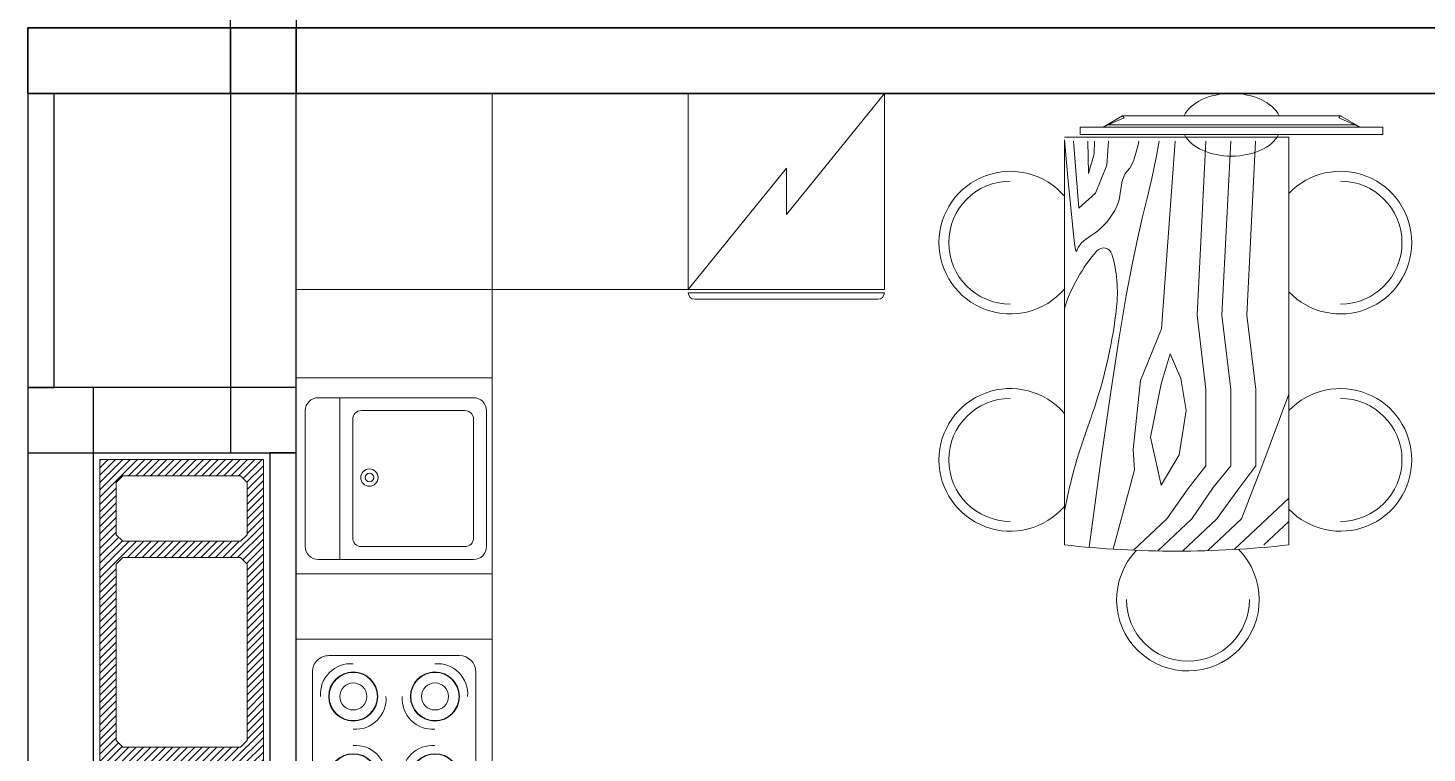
# Model space of a CAD drawing. Header units: millimetres. Extents: x 0 to 145404, y 0 to 194550.
# Drawn here: x 40125 to 44405, y 94828 to 97046 of the extents above; entities that cross this region are included whole.
import ezdxf

# ---------------------------------------------------------------- set-up
doc = ezdxf.new("R2010")
doc.units = ezdxf.units.MM
doc.linetypes.add('200_ШТРИХ', pattern=[320, 200, -120])
doc.linetypes.add('ELGO_LTYPE0', pattern=[0])
for name, color, linetype, lineweight in [('АР - Вентблок', 36, 'Continuous', 9), ('АР - Монолит', 56, 'Continuous', 30), ('АР - Обор. - Холодильник', 42, 'Continuous', 9), ('АР - Оборуд', 252, 'Continuous', 0), ('АР - Перегородки 80', 32, 'Continuous', 30)]:
    doc.layers.add(name, color=color, linetype=linetype, lineweight=lineweight)
doc.layers.add('АР - мебель', color=7, linetype='Continuous', lineweight=9, true_color=0x787878)

# ---------------------------------------------------------------- blocks, each defined once
blk = doc.blocks.new('*U273')
at = {"color": 0, "linetype": 'ELGO_LTYPE0'}
for p, q in [((-126.3, -578.5), (-126.3, 578.5)), ((-126.3, 578.5), (-103.1, 578.5)), ((-103.1, 578.5), (-103.1, -578.5)), ((-103.1, 491.5), (-68.5, 417.2)), ((-103.1, 489.1), (-96.1, 471.8)), ((-96.1, 471.8), (-96.1, -471.8)), ((-74.4, 410.8), (-96.1, 471.8)), ((-68.5, 417.2), (-74.4, 410.8)), ((-68.5, -417.2), (-68.5, 417.2)), ((-103.1, -491.5), (-68.5, -417.2)), ((-74.4, -410.8), (-96.1, -471.8)), ((-68.5, -417.2), (-74.4, -410.8)), ((-96.1, -471.8), (-103.1, -489.1)), ((-103.1, -578.5), (-126.3, -578.5))]:
    blk.add_line(p, q, dxfattribs=at)
for start_param, end_param in [(0.31972, 2.821873), (3.433141, 5.991637)]:
    blk.add_ellipse((-96.1, 0), major_axis=(0, 189.6), ratio=0.506784, start_param=start_param, end_param=end_param, dxfattribs=at)
blk = doc.blocks.new('ОГ73_на5персон_стол1245х685')
for p, q in [((-623.4, 0), (623.4, 0)), ((623.4, 0), (623.4, -686.7)), ((611.5, -686.7), (-623.4, -686.7))]:
    blk.add_line(p, q)
for points in [[(-641, -247.6), (-544.1, -144.5), (-375.8, -79.3), (-161.9, 0)], [(-637.5, -167.6), (-480, 0)], [(-623.4, -76.3), (-551.7, 0)], [(-642.4, -325.5), (-544.1, -220.8), (-454.9, -155.6), (-381.8, -101.3), (-148.4, -101.3), (79.6, -128.4), (611.5, -101.7)], [(-641.9, -401.2), (-544.1, -297.1), (-448.3, -231.9), (-381.8, -177.6), (-148.4, -177.6), (79.6, -204.7), (611.5, -178)], [(-639.6, -475.1), (-544.1, -373.4), (-450.5, -308.2), (-381.8, -253.9), (-148.4, -253.9), (79.6, -281), (611.5, -254.3)], [(-636.3, -537.6), (-393.5, -471.9), (-331.8, -476.1), (-120.1, -454.3), (37.3, -389.1), (611.5, -347.9)], [(611.5, -397.2), (566.5, -404.8), (497, -419.1), (437.5, -433.1), (380, -447.3), (316.4, -462.2), (239, -478.6), (139.9, -497.4), (11.2, -519.3), (-154.9, -545.1), (-366.3, -575.5), (-630.8, -611.4)], [(611.5, -459.1), (596.2, -461.8), (550.2, -474.8), (528.9, -486), (519.4, -494.9), (510.6, -501.6), (500.5, -506.3), (489.4, -509.5), (477.5, -511.8), (464.9, -513.7), (451.9, -515.6), (438.7, -518), (425.4, -521.5), (412.3, -526.5), (399.4, -532.7), (387, -540.1), (375.2, -548.4), (364.1, -557.3), (353.7, -566.7), (344.3, -576.3), (336, -585.9), (328.9, -595.3), (322.6, -604.3), (316.9, -612.9), (311.5, -620.8), (306.1, -628.1), (300.3, -634.4), (293.8, -639.8), (286.3, -644.1), (278.5, -647.3), (274.5, -649.9), (279.3, -652.4), (298.2, -655.6), (336.1, -660), (398.2, -666.3), (489.7, -674.9), (615.5, -686.7)], [(611.5, -552), (538.5, -556.7), (452.3, -591.2), (406.4, -642.9), (611.5, -658.6)], [(611.5, -594.6), (572.9, -595.9), (512.6, -613.2), (611.5, -614.5)]]:
    blk.add_lwpolyline(points)
blk.add_lwpolyline([(-440.4, -390.3), (-348.1, -335.9), (-212.4, -314.2), (-114.7, -330.5), (-38.7, -363.1), (-131, -390.3), (-293.8, -422.9)], close=True)
blk.add_lwpolyline([(-519, -686.7, 0.011376), (-404.4, -659.9, 0.016637), (-327.1, -637.1, 0.004562), (-267.2, -616.7, -0.004114), (-200.8, -594, -0.052088), (102.6, -527.2, -0.099515), (265.7, -541.2, -0.590932), (275.9, -587, -0.103124), (100.7, -686.7)], format="xyb")
for centre, radius, start, end in [((-363.4, 157.9), 218.2, 313.6617, 226.3383), ((-363.4, 157.9), 188.2, 0, 180), ((301.2, 157.9), 218.2, 313.6617, 226.3383), ((301.2, 157.9), 188.2, 0, 180), ((2457.2, -343.3), 3099.7, 173.6403, 186.3597), ((-791, -308.7), 218.2, 44.9911, 313.786), ((-791, -308.7), 188.2, 90, 270), ((-363.4, -852.1), 218.2, 130.7329, 49.2671), ((301.2, -852.1), 218.2, 130.7329, 49.2671), ((-363.4, -852.1), 188.2, 180, 0), ((301.2, -852.1), 188.2, 180, 0)]:
    blk.add_arc(centre, radius, start, end)
blk = doc.blocks.new('k_22')
at = {"ltscale": 600}
for p, q in [((0, 600), (0, 0)), ((600, 600), (0, 600)), ((600, 0), (600, 600)), ((500, 550), (100, 550)), ((50, 500), (50, 100)), ((550, 100), (550, 500)), ((100, 50), (500, 50)), ((0, 0), (600, 0))]:
    blk.add_line(p, q, dxfattribs=at)
for centre in [(175, 425), (425, 425), (175, 175), (425, 175)]:
    blk.add_circle(centre, 75, dxfattribs=at)
for centre, radius, start, end in [((100, 500), 50, 90, 180), ((167.7, 432.3), 93, 85.4974, 184.5026), ((432.3, 432.3), 93, 355.4974, 94.5026), ((500, 500), 50, 0, 90), ((175, 425), 73.8, 0, 180), ((425, 425), 73.8, 0, 180), ((175, 425), 41.3, 0, 180), ((425, 425), 41.3, 0, 180), ((175, 425), 73.8, 180, 0), ((175, 425), 41.3, 180, 0), ((182.3, 417.7), 93, 265.4974, 4.5026), ((417.7, 417.7), 93, 175.4974, 274.5026), ((425, 425), 73.8, 180, 0), ((425, 425), 41.3, 180, 0), ((182.3, 182.3), 93, 355.4974, 94.5026), ((417.7, 182.3), 93, 85.4974, 184.5026), ((175, 175), 73.8, 0, 180), ((175, 175), 41.3, 0, 180), ((425, 175), 73.8, 0, 180), ((425, 175), 41.3, 0, 180), ((167.7, 167.7), 93, 175.4974, 274.5026), ((175, 175), 73.8, 180, 0), ((175, 175), 41.3, 180, 0), ((425, 175), 73.8, 180, 0), ((425, 175), 41.3, 180, 0), ((432.3, 167.7), 93, 265.4974, 4.5026), ((100, 100), 50, 180, 270), ((500, 100), 50, 270, 0)]:
    blk.add_arc(centre, radius, start, end, dxfattribs=at)
blk = doc.blocks.new('М15 600х600')
for p, q in [((-600, 600), (-600, 0)), ((-600, 600), (0, 600)), ((0, 600), (0, 0)), ((-516.4, 571.8), (-100.6, 571.8)), ((-556, 57), (-556, 532.2)), ((-61, 532.2), (-61, 57)), ((-556, 466.2), (-61, 466.2)), ((-516.4, 83.4), (-516.4, 400.2)), ((-490, 426.6), (-127, 426.6)), ((-100.6, 83.4), (-100.6, 400.2)), ((-61, 400.2), (-61, 83.4)), ((-127, 57), (-490, 57)), ((-600, 0), (0, 0)), ((-100.6, 17.4), (-516.4, 17.4))]:
    blk.add_line(p, q)
for centre, major_axis, start_param, end_param in [((-516.4, 532.2), (-28, 28), -0.785398, 0.785398), ((-100.6, 532.2), (28, 28), 5.497787, 7.068583), ((-490, 400.2), (-18.7, 18.7), -0.785398, 0.785398), ((-305.2, 375.6), (18.7, 18.7), 5.497787, 11.780972), ((-305.2, 375.6), (9.33, 9.33), 5.497787, 11.780972), ((-127, 400.2), (18.7, 18.7), 5.497787, 7.068583), ((-516.4, 57), (28, 28), 2.356194, 3.926991), ((-490, 83.4), (18.7, 18.7), 2.356194, 3.926991), ((-127, 83.4), (-18.7, 18.7), 2.356194, 3.926991), ((-100.6, 57), (-28, 28), 2.356194, 3.926991)]:
    blk.add_ellipse(centre, major_axis=major_axis, ratio=1, start_param=start_param, end_param=end_param)
blk = doc.blocks.new('холодильник')
at = {"layer": 'АР - Обор. - Холодильник'}
for p, q in [((0, 300), (0, -300)), ((600, 300), (0, 300)), ((600, -300), (600, 300)), ((610, 300), (610, -300)), ((610, 300), (610, 300)), ((630, -280), (630, 280)), ((0, -300), (600, -300)), ((610, -300), (610, -300))]:
    blk.add_line(p, q, dxfattribs=at)
blk.add_lwpolyline([(600, 300), (229.3, 0), (370.7, 0), (0, -300)], dxfattribs=at)
for centre, start, end in [((610, 280), 0, 90), ((610, -280), 270, 0)]:
    blk.add_arc(centre, 20, start, end, dxfattribs=at)
blk = doc.blocks.new('Вентблок 930 х 500')
at = {"layer": 'АР - Вентблок', "lineweight": 5}
h = blk.add_hatch(dxfattribs=at)
h.set_pattern_fill('ANSI31', color=256, scale=5)
h.set_pattern_definition([(45, (-3927587.913, -709139.574), (-11.22532015, 11.22532015), [])])
h.paths.add_polyline_path([(-20, 950), (-520, 950), (-520, 20), (-20, 20)])
h.paths.add_polyline_path([(-450, 700), (-470, 720), (-470, 880), (-450, 900), (-90, 900), (-70, 880), (-70, 720), (-90, 700)], flags=16)
h.paths.add_polyline_path([(-90, 650), (-70, 630), (-70, 90), (-90, 70), (-450, 70), (-470, 90), (-470, 630), (-450, 650)], flags=16)
at = {"layer": 'АР - Вентблок', "linetype": '200_ШТРИХ', "lineweight": 5, "ltscale": 0.1}
blk.add_lwpolyline([(-540, 0), (-540, 970), (0, 970), (0, 0)], close=True, dxfattribs=at)
at = {"layer": 'АР - Вентблок', "linetype": 'ByBlock'}
for points in [[(-520, 20), (-520, 950), (-20, 950), (-20, 20)], [(-470, 720), (-470, 880), (-450, 900), (-90, 900), (-70, 880), (-70, 720), (-90, 700), (-450, 700)], [(-470, 90), (-470, 630), (-450, 650), (-90, 650), (-70, 630), (-70, 90), (-90, 70), (-450, 70)]]:
    blk.add_lwpolyline(points, close=True, dxfattribs=at)
blk = doc.blocks.new('Квартира 1К 6300 тип 36')
at = {"layer": 'АР - Монолит'}
for points in [[(0, 6500), (0, 6300), (5650, 6300), (5650, 6500)], [(620, 6500), (620, 5200), (820, 5200), (820, 6500)], [(0, 5400), (0, 3280), (200, 3280), (200, 5400)], [(0, 5400), (0, 5200), (820, 5200), (820, 5400)]]:
    blk.add_lwpolyline(points, close=True, dxfattribs=at)
at = {"layer": 'АР - Оборуд'}
for points in [[(820, 6300), (820, 5700), (1420, 5700), (1420, 6300)], [(1420, 6300), (1420, 5700), (2020, 5700), (2020, 6300)], [(820, 5700), (820, 5430), (1420, 5430), (1420, 5700)], [(820, 4830), (820, 4630), (1420, 4630), (1420, 4830)], [(820, 4630), (820, 4030), (1420, 4030), (1420, 4630)]]:
    blk.add_lwpolyline(points, close=True, dxfattribs=at)
at = {"layer": 'АР - Перегородки 80'}
for points in [[(80, 6300), (0, 6300), (0, 5400), (80, 5400)], [(820, 5200), (740, 5200), (740, 3950), (820, 3950)]]:
    blk.add_lwpolyline(points, close=True, dxfattribs=at)
blk.add_blockref('Вентблок 930 х 500', (740, 4230))
at = {"layer": 'АР - мебель', "xscale": -1, "yscale": 0.8000000000000003, "rotation": 270}
blk.add_blockref('*U273', (3682, 6300), dxfattribs=at)
at = {"layer": 'АР - мебель', "xscale": -1, "rotation": 270}
blk.add_blockref('ОГ73_на5персон_стол1245х685', (3857.3, 5542.2), dxfattribs=at)
at = {"layer": 'АР - Оборуд', "extrusion": (0, 0, -1), "zscale": -1, "rotation": 270}
blk.add_blockref('холодильник', (-2320, 6300), dxfattribs=at)
at = {"layer": 'АР - Оборуд'}
for name, p, rotation in [('М15 600х600', (1420, 5430), 90.00000000000001), ('k_22', (820, 4630), 270)]:
    blk.add_blockref(name, p, dxfattribs=dict(at, rotation=rotation))
blk = doc.blocks.new('Квартира 1К 6300 тип 36-1')
at = {"layer": 'АР - Монолит'}
for points in [[(620, 0), (620, 1300), (820, 1300), (820, 0)], [(0, 0), (0, 200), (5650, 200), (5650, 0)]]:
    blk.add_lwpolyline(points, close=True, dxfattribs=at)
blk = doc.blocks.new('V_Section_3')
for name, p in [('Квартира 1К 6300 тип 36-1', (8950, -6500)), ('Квартира 1К 6300 тип 36', (8950, -12800))]:
    blk.add_blockref(name, p)

msp = doc.modelspace()

# ---------------------------------------------------------------- block references
msp.add_blockref('V_Section_3', (31175.5, 103346.1, 0))

doc.saveas('drawing.dxf')
